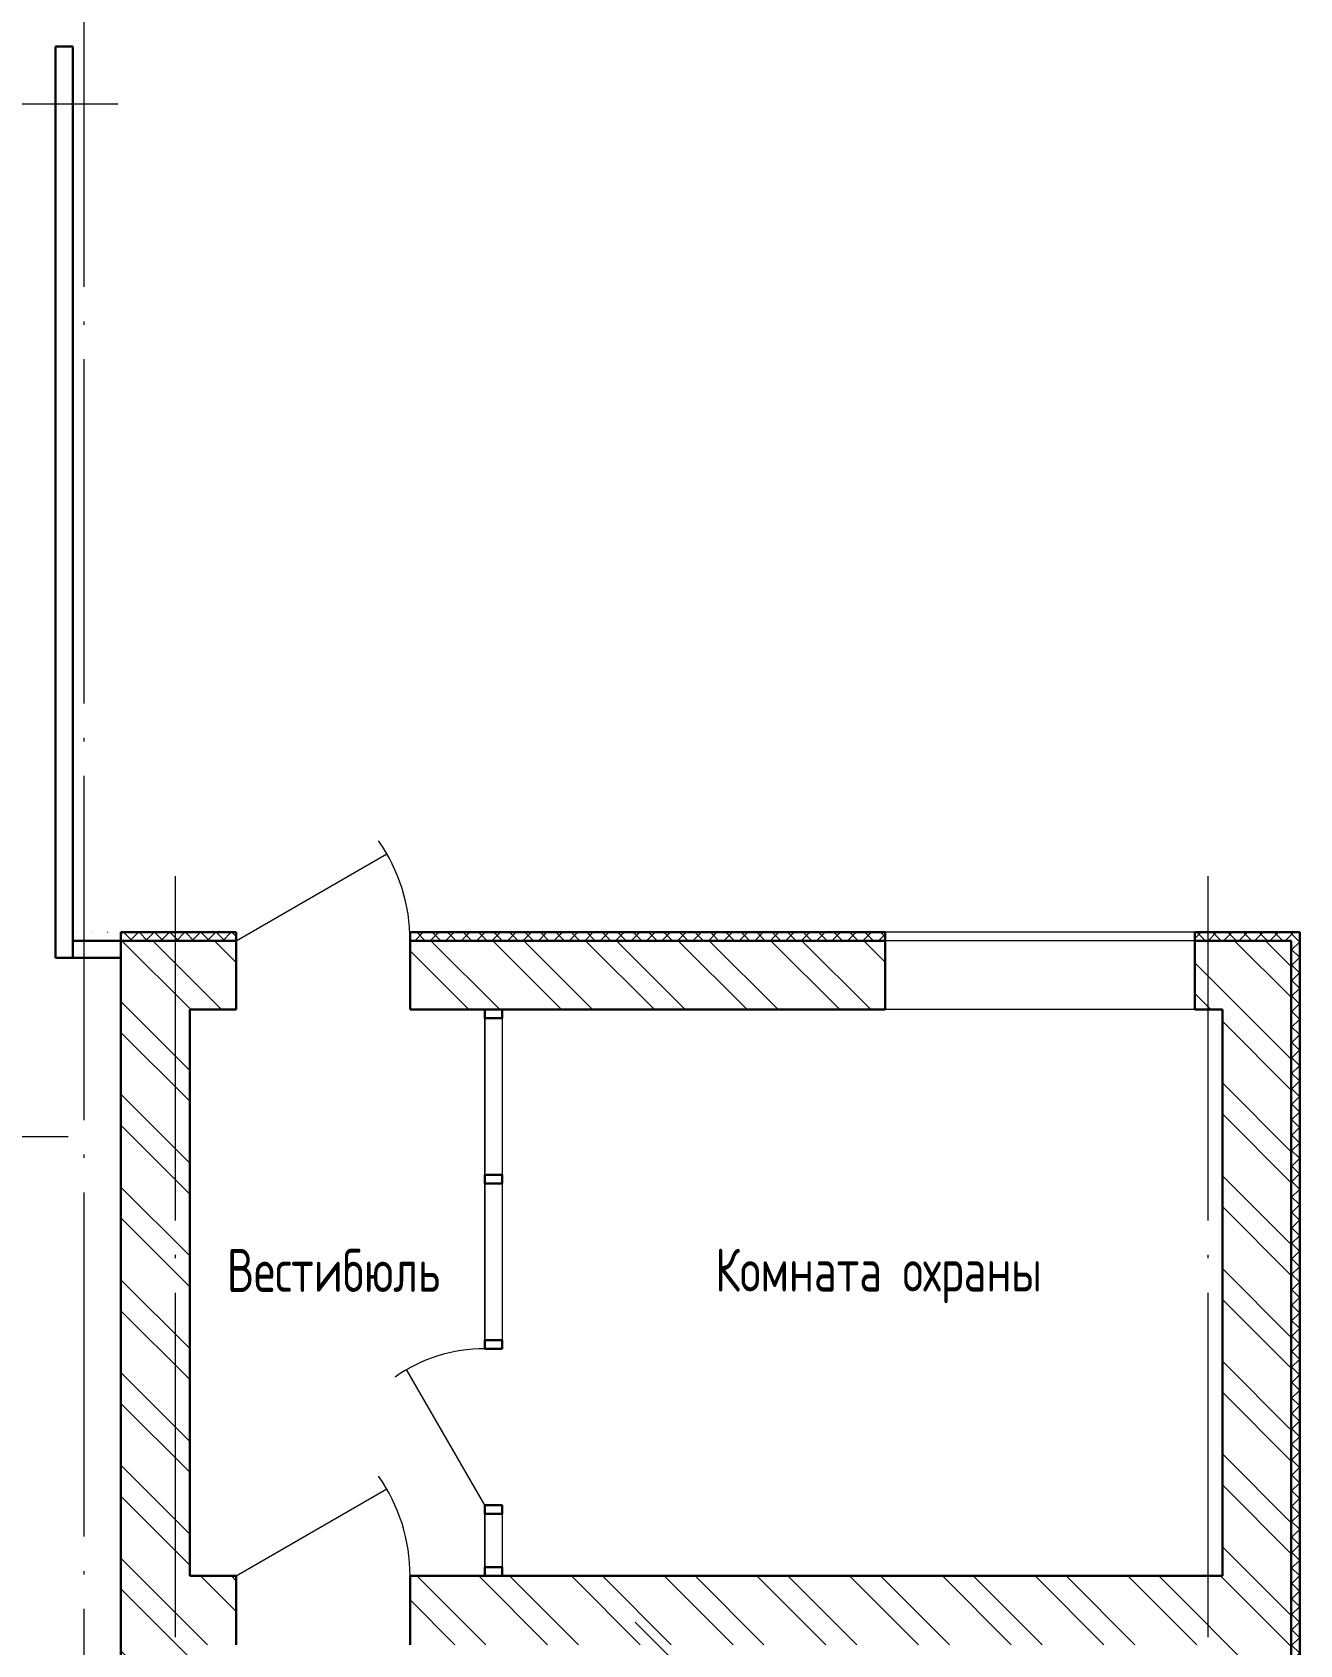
# Model space of a CAD drawing. Extents: x -965262 to 1142518, y -357520 to 71675.
# Drawn here: x -799407 to -792043, y -196302 to -186935 of the extents above; entities that cross this region are included whole.
import ezdxf

# ---------------------------------------------------------------- set-up
doc = ezdxf.new("R2010")
doc.units = 0
doc.header["$LTSCALE"] = 10
doc.linetypes.add('DOTE', pattern=[2.4200000000000004, 2, -0.2, 0.02, -0.2])
doc.layers.get('0').update_dxf_attribs({"linetype": 'CONTINUOUS', "lineweight": 30})
doc.layers.add('DOTE', color=7, linetype='DOTE', lineweight=9)
doc.styles.add('GOST 2.304', font='isocpeur.ttf', dxfattribs={"width": 0.75, "height": 250})

msp = doc.modelspace()

# ---------------------------------------------------------------- hatches: boundary and pattern name
at = {"lineweight": 15}
h = msp.add_hatch(dxfattribs=at)
h.set_pattern_fill('ANSI32', color=4, scale=40, angle=90, style=0)
h.set_pattern_definition([(135, (-695804.8990185177, -214472.1247716777), (-269.4076836320746, -269.4076836320746), []), (135, (-695804.8990185177, -214292.5195716777), (-269.4076836320746, -269.4076836320746), [])])
h.paths.add_polyline_path([(-797092.4222648223, -192213.3440418619), (-797212.1437464126, -192213.3440418619), (-797212.1437464126, -192612.124772043), (-797092.4222648223, -192612.124772043)])
h.paths.add_polyline_path([(-797022.143746414, -195902.1247720435), (-797212.143746414, -195902.1247720435), (-797212.1437464126, -196302.1247720427), (-797022.1437464126, -196302.1247720427)])
h.paths.add_polyline_path([(-792092.4222648283, -196952.1247720135), (-792492.4222648283, -196952.1247720135), (-792492.4222648283, -198152.1247720135), (-792092.4222648283, -198152.1247720135)])
h.paths.add_polyline_path([(-792577.4222648283, -192112.1247717965), (-792652.7007832383, -192112.1247717965), (-794452.2588002654, -192112.1247717965), (-794452.2588002654, -192612.1247717903), (-792651.8820504928, -192612.1247717905), (-792577.4222648283, -192612.1247719084)], flags=17)
h.paths.add_polyline_path([(-792577.4222648283, -192112.1247717965), (-792652.7007832383, -192112.1247717965), (-794452.2588002654, -192112.1247717965), (-794452.2588002654, -192612.1247717903), (-792651.8820504928, -192612.1247717905), (-792577.4222648283, -192612.1247719084)], flags=17)
h.paths.add_polyline_path([(-792092.4222648283, -192212.124772043), (-792577.4222648283, -192212.124772043), (-792577.4222648283, -192612.124772043), (-792492.4222648283, -192612.124772043), (-792492.4222648283, -193352.124772043), (-792092.4222648283, -193352.124772043)], flags=0)
h.paths.add_polyline_path([(-792092.4222648283, -193352.124772043), (-792492.4222648283, -193352.124772043), (-792492.4222648283, -195902.124772043), (-792577.4222648283, -195902.124772043), (-792577.4222648283, -196302.1247720429), (-792492.4222648283, -196302.1247720429), (-792492.4222648283, -196952.1247720135), (-792092.4222648283, -196952.1247720135)], flags=0)
h.paths.add_polyline_path([(-792577.4222648283, -195902.124772043), (-797022.143746414, -195902.1247720435), (-797022.1437464126, -196302.1247720427), (-792577.4222648283, -196302.1247720429)], flags=0)
h.paths.add_polyline_path([(-792092.4222648283, -192212.124772043), (-792652.2588002654, -192212.124772043), (-794452.2588002654, -192212.1247717902), (-794452.2588002654, -192612.1247717903), (-792651.8820504928, -192612.1247717905), (-792492.4222648283, -192612.124772043), (-792492.4222648283, -195902.124772043), (-797022.143746414, -195902.1247720435), (-797022.1437464126, -196302.1247720427), (-792492.4222648283, -196302.124772043), (-792492.4222648283, -196952.1247720135), (-792092.4222648283, -196952.1247720135)], flags=17)
h.paths.add_polyline_path([(-798492.4222648283, -192612.124772043), (-798292.4222648218, -192612.124772043), (-798292.4222648218, -192212.124772043), (-798892.4222648283, -192212.124772043), (-798892.4222648283, -198802.124772043), (-798492.4222648283, -198802.124772043), (-798492.4222648283, -196302.1247722893), (-798222.1437464126, -196302.1247722893), (-798222.1437464126, -195902.1247722895), (-798492.4222648283, -195902.1247722895)])
h.paths.add_polyline_path([(-794452.2588002654, -192212.124772043), (-797092.4222648218, -192212.124772043), (-797092.4222648218, -192612.124772043), (-794452.2588002654, -192612.124772043)])
h.paths.add_polyline_path([(-792092.4222648283, -192212.124772043), (-792652.2588002654, -192212.124772043), (-794452.2588002654, -192212.1247717902), (-794452.2588002654, -192612.1247717903), (-792651.8820504928, -192612.1247717905), (-792492.4222648283, -192612.124772043), (-792492.4222648283, -195902.124772043), (-797022.143746414, -195902.1247720435), (-797022.1437464126, -196302.1247720427), (-792492.4222648283, -196302.124772043), (-792492.4222648283, -196952.1247720135), (-792092.4222648283, -196952.1247720135)], flags=17)
h.paths.add_polyline_path([(-792092.4222648283, -198152.1247720135), (-792492.4222648283, -198152.1247720135), (-792492.4222648283, -198802.124772043), (-792092.4222648283, -198802.124772043)])
h.paths.add_polyline_path([(-792577.4222648283, -192612.1247717905), (-792652.2588002654, -192612.1247717905), (-792652.2588002654, -192212.124772043), (-792577.4222648283, -192212.124772043)], flags=0)
h.paths.add_polyline_path([(-798292.4222648218, -192612.1247717963), (-798222.1437464128, -192612.1247717963), (-798222.1437464128, -192212.1247720433), (-798292.4222648218, -192212.1247720433)])
h = msp.add_hatch(dxfattribs=at)
h.set_pattern_fill('ANSI37', color=256, scale=20, angle=90, style=0)
h.set_pattern_definition([(135, (-799012.8683245904, -192205.8069462264), (-44.90128060534577, -44.90128060534576), []), (225, (-799012.8683245904, -192205.8069462264), (44.90128060534576, -44.90128060534577), [])])
h.paths.add_polyline_path([(-798892.4222648281, -192162.2011507727), (-799172.4222648204, -192162.2011507727), (-799172.4222648204, -192262.1247717964), (-798892.4222648281, -192262.1247717964)], flags=16)
h.paths.add_polyline_path([(-798221.3102211659, -192162.1247719197), (-798292.4222648218, -192162.1247719197), (-798292.4222648218, -192212.1247720429), (-798221.3102211659, -192212.1247720429)])
h.paths.add_polyline_path([(-799172.4222648204, -192262.1247717964), (-799172.4222648204, -192162.1247717963), (-798292.4222648218, -192162.1247717963), (-798292.4222648218, -192212.124772043), (-798892.4222648283, -192212.124772043), (-798892.4222648204, -192262.1247717964)])
h = msp.add_hatch(dxfattribs=at)
h.set_pattern_fill('ANSI37', color=256, scale=20, angle=90, style=0)
h.set_pattern_definition([(135, (-797154.4617091925, -192181.360028021), (-44.90128060534577, -44.90128060534576), []), (225, (-797154.4617091925, -192181.360028021), (44.90128060534576, -44.90128060534577), [])])
h.paths.add_polyline_path([(-797092.4222648223, -192162.12477192), (-797212.143746414, -192162.12477192), (-797212.143746414, -192212.1247720428), (-797092.4222648223, -192212.1247720428)])
h.paths.add_polyline_path([(-797092.4222648218, -192212.124772043), (-794452.2588002654, -192212.124772043), (-794452.2588002654, -192162.1247717964), (-797092.4222648218, -192162.1247717964)])
h = msp.add_hatch(dxfattribs=at)
h.set_pattern_fill('ANSI37', color=256, scale=20, angle=90, style=0)
h.set_pattern_definition([(135, (-832859.3310338454, -273086.6010382257), (-44.90128060534577, -44.90128060534576), []), (225, (-832859.3310338454, -273086.6010382257), (44.90128060534576, -44.90128060534577), [])])
h.paths.add_polyline_path([(-792042.7007832383, -196952.1247720135), (-792092.4222648283, -196952.1247720136), (-792092.4222648283, -198152.1247720135), (-792042.7007832383, -198152.1247720135)])
h.paths.add_polyline_path([(-792652.2588002654, -192212.124772043), (-792652.2588002654, -192162.1247717965), (-792042.7007832383, -192162.1247717965), (-792042.7007832383, -196952.1247720136), (-792092.4222648283, -196952.1247720136), (-792092.4222648283, -192212.124772043), (-792651.8820504928, -192212.1247717905), (-792651.8820504928, -192162.1247717965)])

# ---------------------------------------------------------------- linework, layer by layer
at = {"color": 30, "extrusion": (0, 0, -1)}
for p, q in [((-799272.4222647934, -187017.124772042, -1808.494412557194), (-799172.4222647934, -187017.124772042, -1808.494412557194)), ((-799272.4222648204, -192312.1247720419), (-799272.4222647934, -187017.124772042, -1808.494412557194)), ((-799172.4222647934, -187017.124772042, -1808.494412557194), (-799172.4222647934, -192312.124772042)), ((-799172.4222648204, -192312.1247720419), (-799272.4222648204, -192312.1247720419))]:
    msp.add_line(p, q, dxfattribs=at)
at = {"lineweight": 15}
for p, q in [((-798222.1437464126, -192212.1247720433, -3616.988825114297), (-797347.4580887146, -191707.1247718309, -1808.494412557194)), ((-792652.7007832383, -192162.1247717965), (-794452.2588002654, -192162.1247717964)), ((-798222.1437464126, -195902.1247722895, -3616.988825114297), (-797347.4580887146, -195397.1247720772, -1808.494412557194)), ((-795903.7431698276, -196170.8090802928, -1808.494412557194), (-794441.1013598256, -197633.450890295, -1808.494412557194))]:
    msp.add_line(p, q, dxfattribs=at)
at = {"color": 30, "ltscale": 100}
for p, q in [((-799172.4222648204, -192212.1247720419), (-799172.4222648204, -192312.1247720419)), ((-799172.4222648281, -192212.2011510182, -2.762619027950677), (-798892.4222648281, -192212.2011510182, -2.762619027899746)), ((-798892.4222648281, -192212.1247720419), (-798892.4222648281, -192312.1247720419)), ((-799172.4222648204, -192312.124772042), (-798892.4222648204, -192312.124772042))]:
    msp.add_line(p, q, dxfattribs=at)
for p, q in [((-798222.1437464126, -192162.1247717964), (-798892.4222648279, -192162.1247717962)), ((-798892.4222648283, -192212.0483930666, -1805.731793529346), (-798892.4222648281, -192162.1247717963)), ((-798222.1437464128, -192212.1247720433, -3616.988825114281), (-798222.1437464126, -192162.12477192, -2712.741618835733)), ((-794452.2588002654, -192162.1247717964), (-797212.1437464142, -192162.1247717965)), ((-797212.1437464142, -192212.1247720433, -1808.494412556555), (-797212.143746414, -192162.12477192, -904.247206278008)), ((-794452.2588002654, -192212.124772043, -1808.494412557194), (-794452.2588002654, -192162.1247719197, -1808.494412557194)), ((-792042.7007832383, -192162.1247717965), (-792652.7007832383, -192162.1247717965)), ((-792652.7007832383, -192212.1247720431, -1808.494412557194), (-792652.7007832383, -192162.1247719199, -1808.494412557194)), ((-792042.7007832383, -194202.1247717964), (-792042.7007832383, -192162.1247717965)), ((-792042.7007832383, -198752.1247717902), (-792042.7007832383, -194202.1247717964))]:
    msp.add_line(p, q)
at = {"color": 4, "extrusion": (0, 0, -1)}
for p, q in [((-798892.4222648283, -192212.124772043, -1808.494412557194), (-798222.1437464124, -192212.124772043, -1808.494412557194)), ((-798892.4222648283, -198802.124772043, -1808.494412557194), (-798892.4222648283, -192212.124772043, -1808.494412557197)), ((-797212.1437464142, -192212.124772043, -1808.494412557194), (-794452.2588002654, -192212.124772043, -1808.494412557194)), ((-794452.2588002654, -192212.124772043, -1808.494412557194), (-794452.2588002654, -192612.124772043, -1808.494412557194)), ((-792652.2588002654, -192612.124772043, -1808.494412557194), (-792652.7007832383, -192212.124772043, -1808.494412557202)), ((-792652.2588002654, -192212.124772043, -1808.494412557194), (-792092.4222648283, -192212.124772043, -1808.494412557194)), ((-792092.4222648283, -192212.124772043, -1808.494412557194), (-792092.4222648283, -198802.124772043, -1808.494412557194)), ((-798222.1437464126, -192612.124772043, -1808.494412557194), (-798492.4222648283, -192612.124772043, -1808.494412557194)), ((-798492.4222648283, -192612.124772043, -1808.494412557194), (-798492.4222648283, -195902.1247722895, -1808.494412557194)), ((-794452.2588002654, -192612.124772043, -1808.494412557194), (-797212.1437464152, -192612.124772043, -1808.494412557194)), ((-792492.4222648283, -192612.124772043, -1808.494412557194), (-792652.2588002654, -192612.124772043, -1808.494412557194)), ((-792492.4222648283, -195902.1247722895, -1808.494412557194), (-792492.4222648283, -192612.124772043, -1808.494412557194)), ((-798222.1437464126, -195902.1247722895, -3616.988825114297), (-798492.4222648283, -195902.1247722895, -3616.988825114297))]:
    msp.add_line(p, q, dxfattribs=at)
at = {"color": 4}
for p, q in [((-798222.1437464126, -192612.1247717966, -1808.494412557194), (-798222.1437464126, -192212.1247720433, -3616.988825114288)), ((-797212.1437464126, -192612.1247717962, -1808.494412557194), (-797212.143746414, -192212.1247717973, -1808.494412557194)), ((-798222.1437464126, -196302.1247720426, -1808.494412557194), (-798222.1437464126, -195902.1247720428, -1808.494412557194)), ((-792492.422264827, -195902.124772043, -1808.494412557194), (-797212.1437464138, -195902.1247720435, -1808.494412557194)), ((-797212.1437464126, -196302.1247720426, -1808.494412557194), (-797212.143746414, -195902.1247720435, -1808.494412557194))]:
    msp.add_line(p, q, dxfattribs=at)
at = {"color": 4, "lineweight": 15}
for p, q in [((-792652.7007832383, -192212.1247720431, -1808.494412557194), (-794452.2588002654, -192212.124772043, -1808.494412557194)), ((-792651.8820504928, -192612.1247717905), (-794451.4400675199, -192612.1247717903))]:
    msp.add_line(p, q, dxfattribs=at)
at = {"color": 3, "lineweight": 15}
for p, q in [((-796777.4222648325, -192612.1247721663, -2583.897889320317), (-796777.4222648325, -193559.1247721664, -1808.494412557189)), ((-796777.4222648318, -193572.0849352543, -1808.494412557194), (-796777.4222648318, -192662.1247720429, -3259.784342326361)), ((-796677.4222648321, -192662.1247720429, -3259.784342326361), (-796677.4222648321, -193572.0849352543, -1808.494412557194)), ((-796777.4222648325, -193609.1247721663, -2583.897889320339), (-796777.4222648325, -194532.1247721663, -1808.494412557212)), ((-796777.4222648325, -194529.6247721656, -3259.784342326378), (-796777.4222648318, -193622.0849352543, -1808.494412557194)), ((-796677.4222648321, -193622.0849352543, -1808.494412557194), (-796677.4222648325, -194532.1247721662, -1808.494412557216)), ((-796777.4222648325, -195492.1247720435, -2107.045483824312), (-797232.4222648325, -194704.0416545997, -2107.045483824312)), ((-796777.4222648325, -195492.1247720435, -2107.045483824312), (-796777.4222648325, -195852.1247720436, -1808.494412557196)), ((-796777.4222648325, -195849.6247720429, -3259.784342326361), (-796777.4222648325, -195542.1247720435, -1808.494412557178)), ((-796677.4222648323, -195542.1247720435, -1808.494412557178), (-796677.4222648325, -195852.1247720435, -1808.4944125572))]:
    msp.add_line(p, q, dxfattribs=at)
at = {"color": 3}
for points, elevation in [([(-796677.4222648325, -192662.1247720429), (-796677.4222648325, -192612.1247720429), (-796777.4222648325, -192612.1247720429), (-796777.4222648325, -192662.1247720429)], -3259.784342326361), ([(-796677.4222648325, -193622.0849352543), (-796677.4222648325, -193572.0849352543), (-796777.4222648325, -193572.0849352543), (-796777.4222648325, -193622.0849352543)], -1808.494412557194), ([(-796677.4222648325, -194582.1247721663), (-796677.4222648325, -194532.1247721663), (-796777.4222648325, -194532.1247721663), (-796777.4222648325, -194582.1247721663)], -1808.494412557194), ([(-796677.4222648325, -195542.1247720435), (-796677.4222648325, -195492.1247720435), (-796777.4222648325, -195492.1247720435), (-796777.4222648325, -195542.1247720435)], -1808.494412557178), ([(-796677.4222648325, -195902.1247720435), (-796677.4222648325, -195852.1247720435), (-796777.4222648325, -195852.1247720435), (-796777.4222648325, -195902.1247720435)], -1808.494412557178)]:
    msp.add_lwpolyline(points, close=True, dxfattribs=dict(at, elevation=elevation))
at = {"lineweight": 15}
for centre in [(-798222.1437464126, -192212.1247720433, -3616.988825114297), (-798222.1437464126, -195902.1247722895, -3616.988825114297)]:
    msp.add_arc(centre, 1009.999999998603, 1.334021322268115e-08, 35.00000001495396, dxfattribs=at)
at = {"color": 3, "lineweight": 15}
msp.add_arc((-796777.4222648297, -195492.1247720488, -2107.045483824312), 910.0000000069849, 90, 125.0000000018084, dxfattribs=at)
at = {"layer": 'DOTE', "ltscale": 100, "extrusion": (0, -1, 0)}
for p, q in [((-799107.4222648283, -186414.1402978372, -3259.784342326311), (-799107.4222648283, -237687.414864425, -3259.784342326311)), ((-798577.4222648283, -191837.3001588719, -3259.784342326311), (-798577.4222648274, -237687.4148644212, -3259.784342326311)), ((-792577.4222648283, -191837.3001588719, -3259.784342326311), (-792577.4222648283, -237887.414864422, -3259.784342326311))]:
    msp.add_line(p, q, dxfattribs=at)
at = {"layer": 'DOTE', "ltscale": 100}
for p, q in [((-798910.6212701518, -187352.124772043, -3259.784342326318), (-857462.6596078253, -187352.1247720429, -3259.784342326311)), ((-799198.5014687628, -193352.124772043, -3259.784342326318), (-857462.6596078253, -193352.1247720428, -3259.784342326311))]:
    msp.add_line(p, q, dxfattribs=at)

# ---------------------------------------------------------------- texts
at = {"style": 'GOST 2.304', "width": 0.75}
for s, p in [('Вестибюль', (-798275.9618292903, -194252.4406337354, -3259.784342326361)), ('      Комната охраны', (-796155.5364712665, -194250.246781479, -3259.784342326361))]:
    msp.add_text(s, height=250, dxfattribs=at).set_placement(p)

doc.saveas('drawing.dxf')
